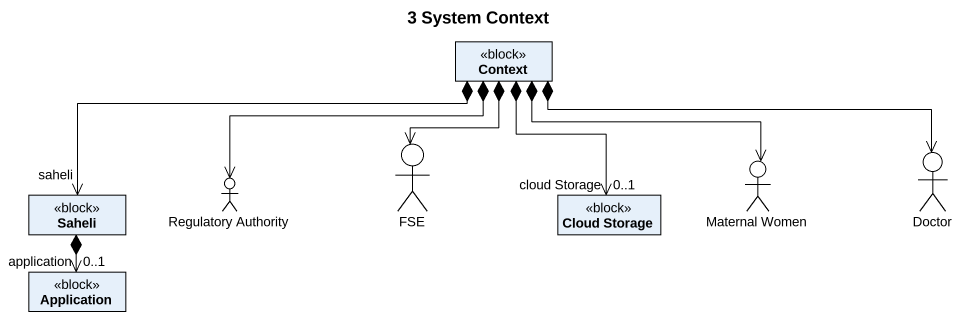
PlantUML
@startuml
title 3 System Context
allowmixing
hide circle
hide empty members
class Context <<block>>
actor FSE
actor "Maternal Women" as Maternal_Women
actor Doctor
class Saheli <<block>>
actor "Regulatory Authority" as Regulatory_Authority
class "Cloud Storage" as Cloud_Storage <<block>>
class Application <<block>>
Context *--> FSE
Context *-right-> Maternal_Women
Context *-right-> Doctor
Context *-left-> "saheli" Saheli
Context *-left-> Regulatory_Authority
Context *--> "cloud Storage\n0..1" Cloud_Storage
Saheli *--> "application\n0..1" Application
@enduml
